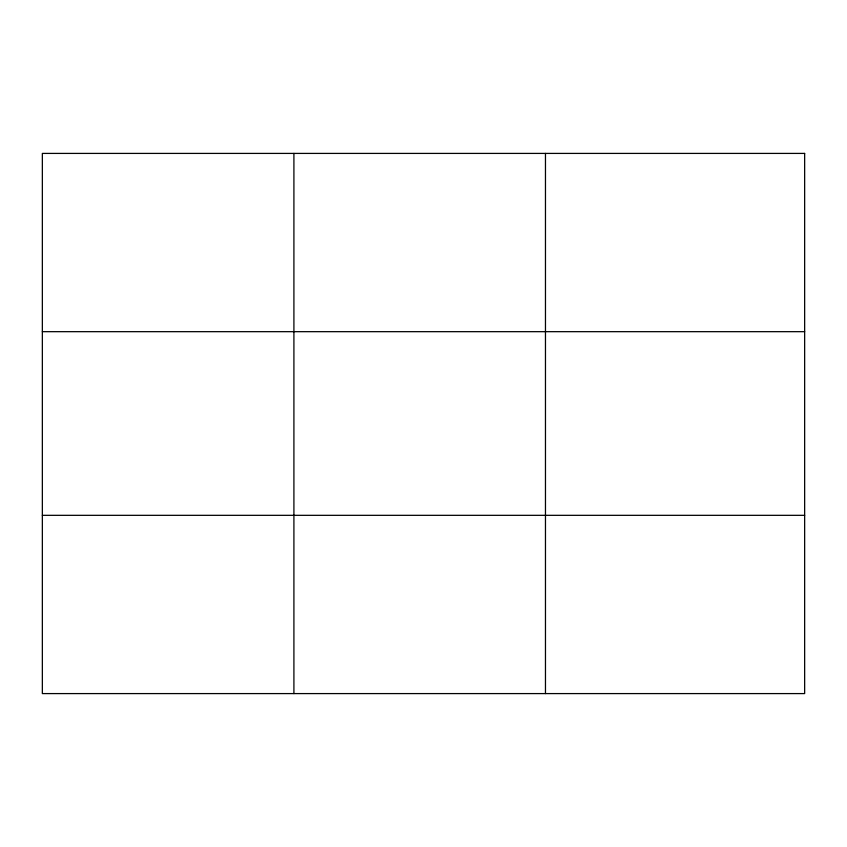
<?xml version="1.0" encoding="UTF-8"?>
<svg xmlns="http://www.w3.org/2000/svg" width="847" height="847" viewBox="0 0 847 847"><rect width="100%" height="100%" fill="white"/><g stroke="black" fill="none" stroke-linecap="round" stroke-linejoin="round"><path stroke-width="1.27" d="M293.909 153.413L293.909 693.587M545.468 153.413L545.468 693.587M42.35 331.675L804.65 331.675M42.35 515.325L804.65 515.325M804.65 153.413L804.65 693.587L42.35 693.587L42.35 153.413L804.65 153.413"/></g></svg>
